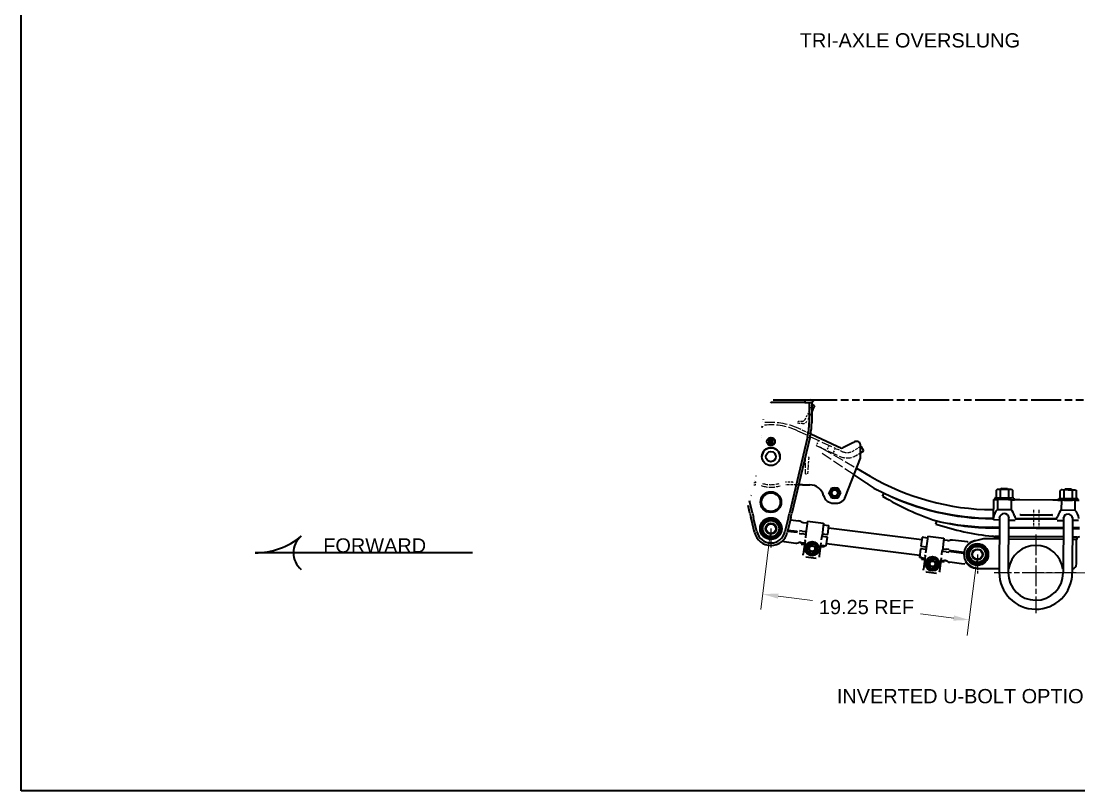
# Model space of a CAD drawing. Header units: inches. Extents: x 8 to 267, y 4 to 172.
# Drawn here: x 7.6 to 104.9, y 4.1 to 75 of the extents above; entities that cross this region are included whole.
import ezdxf

# ---------------------------------------------------------------- set-up
doc = ezdxf.new("R2010")
doc.units = ezdxf.units.IN
doc.header["$LTSCALE"] = 8
doc.header["$MEASUREMENT"] = 0
for name, pattern in [('CHAIN', [0.7087, 0.4724, -0.0591, 0.1181, -0.0591]), ('DASHED', [0.2067, 0.1654, -0.0413]), ('DOUBLE_DASH_CHAIN', [1.2403, 0.6614, -0.0827, 0.1654, -0.0827, 0.1654, -0.0827])]:
    doc.linetypes.add(name, pattern=pattern)
for name, color, linetype, lineweight in [('Center Mark(Hutchens)', 7, 'Continuous', 25), ('Dimensions(Hutchens)', 7, 'Continuous', 25), ('Hidden Edges(Hutchens)', 7, 'DASHED', 25), ('Phantom Lines(Hutchens)', 7, 'DOUBLE_DASH_CHAIN', 70), ('Sketch Geometry(Hutchens)', 7, 'Continuous', 35), ('Symbols(Hutchens)', 7, 'Continuous', 25), ('Visible Edges(Hutchens)', 7, 'Continuous', 35)]:
    doc.layers.add(name, color=color, linetype=linetype, lineweight=lineweight)
doc.styles.add('Hutchens .164', font='ARIAL.TTF')
doc.styles.add('Hutchens .180', font='ARIAL.TTF')
doc.dimstyles.new('HUTCHENS STD DIM X.XX', dxfattribs={"dimscale": 8, "dimtxt": 0.164, "dimasz": 0.18, "dimexe": 0.18, "dimexo": 0.0625, "dimgap": 0.09, "dimtad": 0, "dimtih": 1, "dimtoh": 1, "dimrnd": 1e-08, "dimzin": 4, "dimdsep": 46, "dimtxsty": 'Hutchens .164', "dimcen": 0.09, "dimclrd": 211, "dimclre": 211, "dimclrt": 7, "dimadec": 0, "dimazin": 1, "dimtfac": 0.762195, "dimtofl": 0, "dimtmove": 0, "dimatfit": 3, "dimfxl": 0, "dimtolj": 1, "dimtzin": 0, "dimlwd": 9, "dimlwe": 9, "dimarcsym": 0})

# ---------------------------------------------------------------- blocks, each defined once
blk = doc.blocks.new('Borders D-SIZE')
at = {"layer": 'Sketch Geometry(Hutchens)'}
for p, q in [((0.954, 0.512), (0.954, 21.48)), ((32.954, 0.512), (0.954, 0.512))]:
    blk.add_line(p, q, dxfattribs=at)
at = {"layer": 'Symbols(Hutchens)', "color": 7}
for tag, p, height, style in [('PART_NO_001', (33.004, 3.307), 0.164, 'Hutchens .164'), ('REV_001', (32.995, 1.653), 0.18, 'Hutchens .180'), ('Sheet_number_001', (33.052, 1.17), 0.164, 'Hutchens .164'), ('SHTS_(TOTAL)_001', (33.053, 0.709), 0.164, 'Hutchens .164')]:
    blk.add_attdef(tag, p, '', height=height, rotation=270, dxfattribs=dict(at, style=style))
blk = doc.blocks.new('*D40')
at = {"layer": 'Defpoints', "color": 0, "linetype": 'Continuous'}
for p in [(76.61, 28.238), (95.612, 25.859), (94.857, 19.827)]:
    blk.add_point(p, dxfattribs=at)
at = {"layer": 'Dimensions(Hutchens)', "color": 211, "linetype": 'Continuous', "lineweight": 9}
for p, q in [((76.548, 27.742), (75.676, 20.776)), ((95.55, 25.363), (94.678, 18.398)), ((77.284, 22.026), (80.447, 21.63)), ((93.428, 20.005), (90.364, 20.389))]:
    blk.add_line(p, q, dxfattribs=at)
at = {"layer": 'Dimensions(Hutchens)', "color": 211, "linetype": 'Continuous'}
for points in [[(77.314, 22.264), (77.254, 21.788), (75.855, 22.205)], [(93.458, 20.244), (93.398, 19.767), (94.857, 19.827)]]:
    blk.add_solid(points, dxfattribs=at)
at = {"layer": 'Dimensions(Hutchens)', "color": 7, "linetype": 'Continuous', "lineweight": 9, "insert": (85.406, 21.009), "char_height": 1.312, "attachment_point": 5, "style": 'Hutchens .164'}
blk.add_mtext('\\A1;19.25{ REF}', dxfattribs=at)
blk = doc.blocks.new('FORWARD')
at = {"layer": 'Sketch Geometry(Hutchens)'}
blk.add_line((1.25, 0), (-1.25, 0), dxfattribs=at)
for centre, radius, start, end in [((-1.25, 0.833), 0.833, 270, 309.5226), ((-0.562, 0), 0.247, 129.5226, 180), ((-0.562, 0), 0.247, 180, 230.4774)]:
    blk.add_arc(centre, radius, start, end, dxfattribs=at)
at = {"layer": 'Symbols(Hutchens)', "color": 7, "insert": (0.125, 0), "char_height": 0.164, "width": 1.18387, "attachment_point": 8, "style": 'Hutchens .164'}
blk.add_mtext('FORWARD', dxfattribs=at)
blk = doc.blocks.new('*D58')
at = {"layer": 'Defpoints', "color": 0, "linetype": 'Continuous'}
for p in [(131.441, 40.095), (133.972, 40.095), (100.975, 24.174)]:
    blk.add_point(p, dxfattribs=at)
at = {"layer": 'Dimensions(Hutchens)', "color": 211, "linetype": 'Continuous', "lineweight": 9}
for p, q in [((131.941, 40.095), (135.412, 40.095)), ((133.972, 38.655), (133.972, 34.638)), ((133.972, 25.614), (133.972, 29.631)), ((101.475, 24.174), (135.412, 24.174))]:
    blk.add_line(p, q, dxfattribs=at)
at = {"layer": 'Dimensions(Hutchens)', "color": 211, "linetype": 'Continuous'}
for points in [[(133.732, 38.655), (134.212, 38.655), (133.972, 40.095)], [(133.732, 25.614), (134.212, 25.614), (133.972, 24.174)]]:
    blk.add_solid(points, dxfattribs=at)
at = {"layer": 'Dimensions(Hutchens)', "color": 7, "linetype": 'Continuous', "lineweight": 9, "insert": (133.972, 32.134), "char_height": 1.312, "attachment_point": 5, "style": 'Hutchens .164'}
blk.add_mtext('\\A1; MOUNTING\\PHEIGHT', dxfattribs=at)

msp = doc.modelspace()

# ---------------------------------------------------------------- linework, layer by layer
at = {"layer": 'Center Mark(Hutchens)', "linetype": 'CHAIN', "ltscale": 0.121531}
for p, q in [((76.6101, 28.2377), (76.6101, 26.4861)), ((95.6119, 25.8595), (95.6119, 24.1079))]:
    msp.add_line(p, q, dxfattribs=at)
at = {"layer": 'Center Mark(Hutchens)', "linetype": 'CHAIN', "ltscale": 0.503169}
msp.add_line((100.9751, 27.6982), (100.9751, 20.4507), dxfattribs=at)
at = {"layer": 'Center Mark(Hutchens)', "linetype": 'CHAIN', "ltscale": 0.525804}
msp.add_line((104.7086, 24.1743), (97.1351, 24.1743), dxfattribs=at)
at = {"layer": 'Hidden Edges(Hutchens)', "ltscale": 0.101038}
msp.add_line((79.999, 38.7813), (80.1817, 39.1558), dxfattribs=at)
at = {"layer": 'Hidden Edges(Hutchens)', "ltscale": 0.052941}
msp.add_line((80.1817, 39.1558), (80.2636, 39.3238), dxfattribs=at)
at = {"layer": 'Hidden Edges(Hutchens)', "ltscale": 0.083861}
msp.add_line((80.3601, 38.9924), (80.2076, 38.6796), dxfattribs=at)
at = {"layer": 'Hidden Edges(Hutchens)', "ltscale": 0.074011}
msp.add_line((80.2636, 39.3238), (80.3601, 39.5216), dxfattribs=at)
at = {"layer": 'Hidden Edges(Hutchens)', "ltscale": 0.099783}
for p, q in [((79.1101, 38.1392), (79.5296, 38.1392)), ((79.5296, 37.9072), (79.1101, 37.9072))]:
    msp.add_line(p, q, dxfattribs=at)
at = {"layer": 'Hidden Edges(Hutchens)', "ltscale": 0.055136}
msp.add_line((79.1101, 37.9072), (79.1101, 38.1392), dxfattribs=at)
at = {"layer": 'Hidden Edges(Hutchens)', "ltscale": 0.132806}
for p, q in [((79.7543, 38.2796), (79.999, 38.7813)), ((80.2076, 38.6796), (79.9628, 38.1779))]:
    msp.add_line(p, q, dxfattribs=at)
at = {"layer": 'Hidden Edges(Hutchens)', "ltscale": 0.742213}
msp.add_line((79.0703, 37.2425), (82.4053, 35.6903), dxfattribs=at)
at = {"layer": 'Hidden Edges(Hutchens)', "ltscale": 0.288743}
msp.add_line((80.2681, 36.9409), (79.1682, 37.4528), dxfattribs=at)
at = {"layer": 'Hidden Edges(Hutchens)', "ltscale": 0.059422}
msp.add_line((80.8876, 36.1209), (80.7821, 35.8943), dxfattribs=at)
at = {"layer": 'Hidden Edges(Hutchens)', "ltscale": 0.093397}
msp.add_line((80.993, 36.3476), (80.8876, 36.1209), dxfattribs=at)
at = {"layer": 'Hidden Edges(Hutchens)', "ltscale": 0.71813}
msp.add_line((80.7821, 35.8943), (82.9353, 34.8921), dxfattribs=at)
at = {"layer": 'Hidden Edges(Hutchens)', "ltscale": 0.763673}
msp.add_line((84.257, 33.1784), (81.1124, 35.291), dxfattribs=at)
at = {"layer": 'Hidden Edges(Hutchens)', "ltscale": 0.744298}
msp.add_line((81.3025, 35.6474), (84.4936, 33.7899), dxfattribs=at)
at = {"layer": 'Hidden Edges(Hutchens)', "ltscale": 0.118944}
for p, q in [((81.9563, 35.8993), (81.7454, 35.4459)), ((82.523, 35.6355), (82.312, 35.1822))]:
    msp.add_line(p, q, dxfattribs=at)
at = {"layer": 'Hidden Edges(Hutchens)', "ltscale": 0.093761}
msp.add_line((82.4053, 35.6903), (82.7367, 35.536), dxfattribs=at)
at = {"layer": 'Hidden Edges(Hutchens)', "ltscale": 0.107448}
msp.add_line((83.1463, 35.3454), (82.7367, 35.536), dxfattribs=at)
at = {"layer": 'Hidden Edges(Hutchens)', "ltscale": 0.183029}
msp.add_line((84.8601, 35.7981), (84.2011, 35.4015), dxfattribs=at)
at = {"layer": 'Hidden Edges(Hutchens)', "ltscale": 0.111382}
msp.add_line((84.4589, 34.9731), (84.8601, 35.2146), dxfattribs=at)
at = {"layer": 'Hidden Edges(Hutchens)', "ltscale": 0.321944}
msp.add_line((79.7889, 33.2903), (79.7944, 34.0738), dxfattribs=at)
at = {"layer": 'Hidden Edges(Hutchens)', "ltscale": 0.174616}
msp.add_line((79.7944, 34.0738), (79.7994, 34.7903), dxfattribs=at)
at = {"layer": 'Hidden Edges(Hutchens)', "ltscale": 0.322228}
msp.add_line((80.035, 34.0721), (79.9789, 33.2889), dxfattribs=at)
at = {"layer": 'Hidden Edges(Hutchens)', "ltscale": 0.174961}
msp.add_line((80.0864, 34.7882), (80.035, 34.0721), dxfattribs=at)
at = {"layer": 'Hidden Edges(Hutchens)'}
msp.add_line((80.0864, 34.7882), (80.0864, 34.7882), dxfattribs=at)
at = {"layer": 'Hidden Edges(Hutchens)', "ltscale": 0.045137}
msp.add_line((79.7889, 33.2903), (79.9789, 33.2889), dxfattribs=at)
at = {"layer": 'Hidden Edges(Hutchens)', "ltscale": 0.033943}
msp.add_line((75.0472, 32.2689), (75.1757, 32.2689), dxfattribs=at)
at = {"layer": 'Hidden Edges(Hutchens)', "ltscale": 0.017086}
msp.add_line((75.1035, 32.5009), (75.1757, 32.5009), dxfattribs=at)
at = {"layer": 'Hidden Edges(Hutchens)', "ltscale": 0.136689}
msp.add_line((78.6191, 32.5009), (78.0445, 32.5009), dxfattribs=at)
at = {"layer": 'Hidden Edges(Hutchens)', "ltscale": 0.150794}
msp.add_line((78.6191, 32.2689), (78.0445, 32.2689), dxfattribs=at)
at = {"layer": 'Hidden Edges(Hutchens)', "ltscale": 0.136843}
msp.add_line((79.1658, 32.2689), (78.6191, 32.2689), dxfattribs=at)
at = {"layer": 'Hidden Edges(Hutchens)', "ltscale": 0.18751}
for p, q in [((100.7659, 29.9563), (100.7603, 29.1683)), ((101.2659, 29.9528), (101.2603, 29.1648))]:
    msp.add_line(p, q, dxfattribs=at)
at = {"layer": 'Hidden Edges(Hutchens)', "ltscale": 0.187515}
for p, q in [((100.76, 29.1183), (100.7544, 28.3303)), ((101.26, 29.1148), (101.2544, 28.3268))]:
    msp.add_line(p, q, dxfattribs=at)
at = {"layer": 'Hidden Edges(Hutchens)', "ltscale": 0.129663}
for p, q in [((79.9778, 26.7108), (79.9106, 26.1737)), ((80.4765, 26.9211), (79.9778, 26.7108)), ((80.8408, 26.0573), (80.908, 26.5943)), ((80.3421, 25.8469), (80.8408, 26.0573)), ((91.5402, 25.5364), (91.0415, 25.3261)), ((91.9717, 25.2096), (91.5402, 25.5364)), ((90.9743, 24.789), (91.4058, 24.4623)), ((91.4058, 24.4623), (91.9045, 24.6726))]:
    msp.add_line(p, q, dxfattribs=at)
at = {"layer": 'Hidden Edges(Hutchens)', "ltscale": 0.012306}
for p, q in [((79.9778, 26.7108), (79.9544, 26.7285)), ((80.4765, 26.9211), (80.4802, 26.9502)), ((80.908, 26.5943), (80.9351, 26.6057)), ((79.8836, 26.1623), (79.9106, 26.1737)), ((80.3385, 25.8178), (80.3421, 25.8469)), ((80.8408, 26.0573), (80.8642, 26.0395)), ((91.0181, 25.3438), (91.0415, 25.3261)), ((91.5402, 25.5364), (91.5439, 25.5655)), ((90.9472, 24.7776), (90.9743, 24.789)), ((91.4058, 24.4623), (91.4021, 24.4331)), ((91.9045, 24.6726), (91.9279, 24.6549)), ((91.9717, 25.2097), (91.9988, 25.2211))]:
    msp.add_line(p, q, dxfattribs=at)
at = {"layer": 'Hidden Edges(Hutchens)', "ltscale": 0.129651}
for p, q in [((80.908, 26.5944), (80.4765, 26.9211)), ((79.9106, 26.1737), (80.3421, 25.8469)), ((91.0415, 25.326), (90.9743, 24.789)), ((91.9045, 24.6726), (91.9717, 25.2097))]:
    msp.add_line(p, q, dxfattribs=at)
at = {"layer": 'Hidden Edges(Hutchens)', "ltscale": 0.075964, "flags": 128}
msp.add_lwpolyline([(82.7367, 35.536), (82.7479, 35.5419)], dxfattribs=at)
at = {"layer": 'Hidden Edges(Hutchens)', "ltscale": 0.030533, "flags": 128}
msp.add_lwpolyline([(83.0046, 35.6673), (82.9952, 35.6709)], dxfattribs=at)
msp.add_lwpolyline([(83.0046, 35.6673), (82.9952, 35.6709)], dxfattribs=at)
at = {"layer": 'Hidden Edges(Hutchens)', "ltscale": 0.401905, "flags": 128}
msp.add_lwpolyline([(79.7994, 34.7903), (79.8023, 34.8588)], dxfattribs=at)
at = {"layer": 'Hidden Edges(Hutchens)', "ltscale": 0.31875, "flags": 128}
msp.add_lwpolyline([(80.0864, 34.7882), (80.1025, 34.8393)], dxfattribs=at)
at = {"layer": 'Hidden Edges(Hutchens)', "ltscale": 0.150851, "flags": 128}
for points in [[(75.2376, 32.5001), (75.2611, 32.4993)], [(77.9826, 32.5001), (77.9591, 32.4993)]]:
    msp.add_lwpolyline(points, dxfattribs=at)
at = {"layer": 'Hidden Edges(Hutchens)', "ltscale": 0.13616, "flags": 128}
for points in [[(75.7718, 32.178), (75.7493, 32.1849)], [(77.4484, 32.178), (77.4709, 32.1849)]]:
    msp.add_lwpolyline(points, dxfattribs=at)
at = {"layer": 'Hidden Edges(Hutchens)', "ltscale": 0.222573, "flags": 128}
msp.add_lwpolyline([(78.6191, 32.5009), (78.6511, 32.4909)], dxfattribs=at)
at = {"layer": 'Hidden Edges(Hutchens)', "ltscale": 0.778939}
for centre in [(80.4093, 26.384), (91.473, 24.9993)]:
    msp.add_circle(centre, 0.615, dxfattribs=at)
at = {"layer": 'Hidden Edges(Hutchens)', "ltscale": 0.55774}
for centre in [(80.4093, 26.384), (91.473, 24.9993)]:
    msp.add_circle(centre, 0.2936, dxfattribs=at)
at = {"layer": 'Hidden Edges(Hutchens)', "ltscale": 0.689591}
msp.add_arc((76.6101, 31.9564), 6.0625, 65.042073, 97.372698, dxfattribs=at)
at = {"layer": 'Hidden Edges(Hutchens)', "ltscale": 0.066386}
msp.add_arc((79.5296, 38.3892), 0.25, 270, 334, dxfattribs=at)
at = {"layer": 'Hidden Edges(Hutchens)', "ltscale": 0.128086}
msp.add_arc((79.5296, 38.3892), 0.482, 270, 334, dxfattribs=at)
at = {"layer": 'Hidden Edges(Hutchens)', "ltscale": 0.675936}
msp.add_arc((76.6101, 31.9564), 5.8305, 65.042073, 97.993509, dxfattribs=at)
at = {"layer": 'Hidden Edges(Hutchens)', "ltscale": 0.105451}
msp.add_arc((80.7994, 34.7832), 1, 59.795172, 85.196011, dxfattribs=at)
at = {"layer": 'Hidden Edges(Hutchens)', "ltscale": 0.029722}
msp.add_arc((83.621, 36.3654), 1.125, 245.042073, 251.421443, dxfattribs=at)
at = {"layer": 'Hidden Edges(Hutchens)', "ltscale": 0.231868}
msp.add_arc((83.621, 36.3654), 1.125, 251.421443, 301.042073, dxfattribs=at)
at = {"layer": 'Hidden Edges(Hutchens)', "ltscale": 0.378042}
msp.add_arc((83.621, 36.3654), 1.625, 245.042073, 301.042073, dxfattribs=at)
at = {"layer": 'Hidden Edges(Hutchens)', "ltscale": 0.014642}
for centre, start, end in [((75.1757, 30.2689), 88.410524, 90), ((78.0445, 30.2689), 90, 91.589476)]:
    msp.add_arc(centre, 2.232, start, end, dxfattribs=at)
at = {"layer": 'Hidden Edges(Hutchens)', "ltscale": 0.01311}
for centre, start, end in [((75.1757, 30.2689), 88.410524, 90), ((78.0445, 30.2689), 90, 91.589476)]:
    msp.add_arc(centre, 2, start, end, dxfattribs=at)
at = {"layer": 'Hidden Edges(Hutchens)', "ltscale": 0.405241}
msp.add_arc((76.6101, 34.8627), 2.8125, 252.658557, 287.341443, dxfattribs=at)
at = {"layer": 'Hidden Edges(Hutchens)', "ltscale": 0.371805}
msp.add_arc((76.6101, 34.8627), 2.5805, 252.658557, 287.341443, dxfattribs=at)
at = {"layer": 'Hidden Edges(Hutchens)', "ltscale": 0.116771}
for centre, radius, start, end in [((80.4093, 26.384), 0.4688, 172.866213, 232.866213), ((80.4093, 26.384), 0.4688, 112.866213, 172.866213), ((80.4093, 26.384), 0.4688, 52.866213, 112.866213), ((80.4093, 26.384), 0.4688, 292.866213, 352.866213), ((80.4093, 26.384), 0.4688, 352.866213, 52.866213), ((80.4093, 26.384), 0.4688, 232.866213, 292.866213), ((91.473, 24.9993), 0.4687, 112.866213, 172.866213), ((91.473, 24.9993), 0.4687, 52.866213, 112.866213), ((91.473, 24.9993), 0.4687, 352.866213, 52.866213), ((91.473, 24.9993), 0.4687, 172.866213, 232.866213), ((91.473, 24.9993), 0.4687, 232.866213, 292.866213), ((91.473, 24.9993), 0.4687, 292.866213, 352.866213)]:
    msp.add_arc(centre, radius, start, end, dxfattribs=at)
at = {"layer": 'Phantom Lines(Hutchens)', "lineweight": 35, "ltscale": 0.518808}
msp.add_line((79.9628, 40.0947), (131.441, 40.0947), dxfattribs=at)
at = {"layer": 'Visible Edges(Hutchens)'}
for p, q in [((76.8199, 40.0947), (79.3601, 40.0947)), ((79.3601, 40.0947), (79.7351, 40.0947)), ((79.7351, 40.0947), (79.7351, 39.8627)), ((79.7351, 40.0947), (80.2976, 40.0947)), ((80.3798, 39.8367), (80.5131, 40.0266)), ((79.3601, 39.8627), (76.6138, 39.8627)), ((79.7351, 39.8627), (79.3601, 39.8627)), ((79.7351, 39.8627), (80.2976, 39.8627)), ((80.1281, 39.8627), (80.1281, 37.9877)), ((80.3601, 39.8483), (80.3601, 37.9877)), ((80.3601, 39.5216), (80.4261, 39.657)), ((80.3902, 39.0541), (80.3601, 38.9924)), ((80.4721, 39.2221), (80.3902, 39.0541)), ((80.4261, 39.657), (80.5179, 39.6122)), ((80.6346, 39.5553), (80.4721, 39.2221)), ((80.5179, 39.6122), (80.6346, 39.5553)), ((75.7049, 36.6636), (75.7036, 36.6455)), ((76.3914, 36.4408), (76.3914, 36.4095)), ((76.3914, 36.097), (76.3914, 36.0658)), ((76.5632, 36.472), (76.4226, 36.472)), ((76.4226, 36.3783), (76.4274, 36.3783)), ((76.4274, 36.1283), (76.4226, 36.1283)), ((76.4226, 36.0345), (76.5632, 36.0345)), ((76.4274, 36.3783), (76.4274, 36.1283)), ((76.5524, 36.3783), (76.5632, 36.3783)), ((76.5524, 36.3719), (76.5524, 36.3783)), ((76.5524, 36.1283), (76.5524, 36.1347)), ((76.5632, 36.1283), (76.5524, 36.1283)), ((76.5945, 36.4095), (76.5945, 36.4408)), ((76.5945, 36.0658), (76.5945, 36.097)), ((76.6257, 36.4408), (76.6257, 36.4095)), ((76.6257, 36.097), (76.6257, 36.0658)), ((76.7976, 36.472), (76.657, 36.472)), ((76.657, 36.3783), (76.6679, 36.3783)), ((76.6679, 36.1283), (76.657, 36.1283)), ((76.657, 36.0345), (76.7976, 36.0345)), ((76.6679, 36.3783), (76.6679, 36.3719)), ((76.6679, 36.1347), (76.6679, 36.1283)), ((76.7929, 36.1283), (76.7929, 36.3783)), ((76.7929, 36.3783), (76.7976, 36.3783)), ((76.7976, 36.1283), (76.7929, 36.1283)), ((76.8289, 36.4095), (76.8289, 36.4408)), ((76.8289, 36.0658), (76.8289, 36.097)), ((79.9711, 36.6511), (78.3054, 29.6582)), ((80.1968, 36.5974), (78.5439, 29.6582)), ((82.6964, 35.8107), (80.2681, 36.9409)), ((84.2043, 36.1716), (83.2237, 35.6712)), ((84.3146, 36.2279), (84.2043, 36.1716)), ((82.8346, 35.7464), (82.6964, 35.8107)), ((83.0046, 35.6673), (82.8346, 35.7464)), ((84.8601, 34.7377), (84.8601, 35.8939)), ((84.9153, 35.8313), (84.8601, 35.7981)), ((84.8601, 35.2146), (85.1731, 35.4029)), ((85.1731, 35.4029), (84.9153, 35.8313)), ((75.7871, 34.8627), (75.7871, 34.8627)), ((77.4331, 34.8627), (77.4331, 34.8627)), ((83.4845, 31.1808), (84.8601, 34.7377)), ((85.3587, 32.4383), (84.257, 33.1784)), ((84.4936, 33.7899), (85.7275, 33.0717)), ((79.4851, 32.2689), (79.1658, 32.2689)), ((79.5143, 32.2689), (79.4851, 32.2689)), ((79.5143, 32.2689), (80.1815, 32.2689)), ((81.9435, 31.5189), (82.0789, 31.7534)), ((82.0789, 31.2844), (81.9435, 31.5189)), ((82.0789, 31.7534), (82.2143, 31.9879)), ((82.2143, 31.0499), (82.0789, 31.2844)), ((82.2143, 31.9879), (82.4851, 31.9879)), ((82.4851, 31.9879), (82.7559, 31.9879)), ((82.7559, 31.9879), (82.8913, 31.7534)), ((82.8913, 31.2844), (82.7559, 31.0499)), ((82.8913, 31.7534), (83.0267, 31.5189)), ((83.0267, 31.5189), (82.8913, 31.2844)), ((86.8884, 31.2277), (87.0178, 31.4983)), ((97.3274, 31.7795), (97.3228, 31.1207)), ((97.4293, 31.8374), (97.3274, 31.7795)), ((97.5172, 31.8367), (97.4293, 31.8374)), ((98.0853, 31.8327), (97.5172, 31.8367)), ((97.7061, 31.7768), (97.7015, 31.118)), ((97.7984, 31.9157), (97.7169, 31.8353)), ((98.3734, 31.9116), (97.7984, 31.9157)), ((98.6534, 31.8287), (98.0853, 31.8327)), ((98.3734, 31.9116), (98.4537, 31.8301)), ((98.4636, 31.7715), (98.459, 31.1127)), ((98.7413, 31.8281), (98.6534, 31.8287)), ((98.7413, 31.8281), (98.8423, 31.7688)), ((98.8423, 31.7688), (98.8377, 31.11)), ((103.2101, 31.0792), (103.2148, 31.738)), ((103.3167, 31.7959), (103.2148, 31.738)), ((103.4045, 31.7952), (103.3167, 31.7959)), ((103.9726, 31.7912), (103.4045, 31.7952)), ((103.5889, 31.0765), (103.5935, 31.7353)), ((103.6857, 31.8741), (103.6043, 31.7938)), ((104.2607, 31.8701), (103.6857, 31.8741)), ((104.5407, 31.7872), (103.9726, 31.7912)), ((104.2607, 31.8701), (104.341, 31.7886)), ((104.3463, 31.0712), (104.351, 31.73)), ((104.6286, 31.7866), (104.5407, 31.7872)), ((104.6286, 31.7866), (104.7297, 31.7273)), ((104.725, 31.0685), (104.7297, 31.7273)), ((74.6763, 29.6582), (74.51, 30.3564)), ((74.9148, 29.6582), (74.6439, 30.7957)), ((82.4851, 31.0499), (82.2143, 31.0499)), ((82.3601, 30.5814), (82.6101, 30.5814)), ((82.7559, 31.0499), (82.4851, 31.0499)), ((97.085, 30.9073), (97.0723, 29.1076)), ((97.085, 30.9073), (97.4608, 30.9046)), ((97.2048, 31.0629), (97.2037, 30.9064)), ((98.9548, 31.0506), (97.2048, 31.0629)), ((97.4238, 31.0614), (97.3228, 31.1207)), ((97.4608, 30.9046), (97.4543, 29.9944)), ((97.6847, 30.903), (97.4608, 30.9046)), ((98.4728, 30.8975), (97.6847, 30.903)), ((98.7092, 30.8958), (98.4728, 30.8975)), ((98.7092, 30.8958), (98.7027, 29.9856)), ((98.7092, 30.8958), (99.0349, 30.8935)), ((98.7358, 31.0521), (98.8377, 31.11)), ((98.9548, 31.0506), (98.9537, 30.8941)), ((98.9546, 31.0191), (98.9608, 31.019)), ((98.9604, 30.9565), (98.9608, 31.0127)), ((98.9608, 31.0127), (98.9608, 31.019)), ((99.5098, 30.8902), (99.0349, 30.8935)), ((102.535, 30.8688), (99.5098, 30.8902)), ((103.0099, 30.8655), (102.535, 30.8688)), ((103.0099, 30.8655), (103.3356, 30.8632)), ((103.0848, 30.865), (103.0848, 30.865)), ((103.0853, 30.9275), (103.0857, 30.9836)), ((103.0857, 30.99), (103.0857, 30.9836)), ((103.0857, 30.99), (103.092, 30.9899)), ((103.0911, 30.8649), (103.0922, 31.0214)), ((103.0922, 31.0214), (104.8421, 31.0091)), ((103.3112, 31.0199), (103.2101, 31.0792)), ((103.3356, 30.8632), (103.3292, 29.953)), ((103.572, 30.8615), (103.3356, 30.8632)), ((103.572, 30.8615), (104.3601, 30.856)), ((104.584, 30.8544), (104.3601, 30.856)), ((104.584, 30.8544), (104.5776, 29.9442)), ((104.584, 30.8544), (104.9598, 30.8517)), ((104.6232, 31.0106), (104.725, 31.0685)), ((104.841, 30.8526), (104.8421, 31.0091)), ((74.6763, 29.6582), (74.7668, 29.2784)), ((74.8137, 29.0814), (74.7668, 29.2784)), ((74.9148, 29.6582), (75.0053, 29.2784)), ((75.0522, 29.0814), (75.0053, 29.2784)), ((78.2149, 29.2784), (78.168, 29.0814)), ((78.2149, 29.2784), (78.3054, 29.6582)), ((78.4534, 29.2784), (78.4065, 29.0814)), ((78.4534, 29.2784), (78.5439, 29.6582)), ((97.0729, 29.1943), (97.0104, 29.1948)), ((97.016, 29.9827), (97.0785, 29.9823)), ((97.4543, 29.9944), (98.7027, 29.9856)), ((97.655, 29.3155), (97.6189, 24.198)), ((98.4802, 29.3372), (98.4439, 24.1922)), ((99.5752, 29.5147), (102.4502, 29.4944)), ((103.3292, 29.953), (104.5776, 29.9442)), ((103.5426, 29.3015), (103.5063, 24.1565)), ((104.3674, 29.2681), (104.3313, 24.1507)), ((75.1003, 27.878), (74.8137, 29.0814)), ((75.326, 27.9318), (75.0522, 29.0814)), ((75.7441, 28.2377), (76.1771, 28.9877)), ((76.1771, 27.4877), (75.7441, 28.2377)), ((76.1771, 28.9877), (77.0431, 28.9877)), ((77.0431, 28.9877), (77.4761, 28.2377)), ((77.4761, 28.2377), (77.0431, 27.4877)), ((78.168, 29.0814), (77.8942, 27.9318)), ((78.4065, 29.0814), (78.1199, 27.878)), ((78.4001, 29.0547), (79.157, 28.96)), ((79.3785, 28.8762), (79.3609, 28.8872)), ((79.5824, 28.8034), (79.9505, 28.7574)), ((79.972, 28.929), (79.8299, 27.7938)), ((79.972, 28.929), (81.4604, 28.7427)), ((81.4604, 28.7427), (81.3183, 27.6075)), ((81.4389, 28.5711), (81.935, 28.509)), ((81.835, 27.7097), (81.935, 28.509)), ((81.9089, 28.3001), (90.4919, 27.2259)), ((91.7959, 28.6497), (91.8613, 28.9425)), ((97.0041, 28.3068), (97.6479, 28.3023)), ((97.6482, 28.3522), (97.0045, 28.3568)), ((97.0101, 29.1448), (97.0726, 29.1443)), ((97.653, 29.0282), (97.1072, 29.0321)), ((97.2541, 28.305), (97.2545, 28.355)), ((97.6479, 28.3023), (97.2541, 28.305)), ((97.6482, 28.3523), (97.2545, 28.355)), ((98.4729, 28.2964), (103.5352, 28.2607)), ((103.5352, 28.2607), (98.4729, 28.2964)), ((103.5356, 28.3107), (98.4732, 28.3464)), ((103.5356, 28.3107), (98.4732, 28.3464)), ((98.478, 29.0224), (99.0717, 29.0182)), ((99.0852, 29.1301), (102.9347, 29.103)), ((102.9347, 29.103), (99.0852, 29.1301)), ((102.9208, 29.1531), (99.0998, 29.18)), ((102.9208, 29.1531), (99.0998, 29.18)), ((102.9466, 28.9909), (103.5404, 28.9867)), ((104.3602, 28.2549), (105.004, 28.2504)), ((104.754, 28.2521), (104.3602, 28.2549)), ((105.0043, 28.3004), (104.3606, 28.3049)), ((104.7543, 28.3021), (104.3606, 28.3049)), ((104.9111, 28.977), (104.3653, 28.9809)), ((104.754, 28.2521), (104.7543, 28.3021)), ((77.0431, 27.4877), (76.1771, 27.4877)), ((79.021, 27.8729), (78.1448, 27.9826)), ((78.1739, 28.1049), (79.0365, 27.997)), ((78.8423, 27.8953), (78.8578, 28.0193)), ((78.9818, 28.0038), (78.9663, 27.8798)), ((79.2144, 27.7858), (79.2229, 27.7847)), ((79.2416, 27.7824), (79.2229, 27.7847)), ((79.2416, 27.7824), (79.4513, 27.7561)), ((79.254, 28.0327), (79.2454, 28.0338)), ((79.254, 28.0327), (79.2726, 28.0304)), ((79.4823, 28.0042), (79.2726, 28.0304)), ((79.8194, 27.71), (79.4513, 27.7561)), ((79.4823, 28.0042), (79.8505, 27.9581)), ((79.829, 27.7863), (79.7808, 27.4012)), ((79.8299, 27.7938), (79.829, 27.7863)), ((81.2692, 27.2149), (81.3174, 27.6)), ((81.8039, 27.4617), (81.3078, 27.5238)), ((81.3183, 27.6075), (81.3174, 27.6)), ((81.3389, 27.7718), (81.835, 27.7097)), ((81.7039, 26.6624), (81.8039, 27.4617)), ((90.5181, 27.4348), (90.418, 26.6355)), ((91.0142, 27.3727), (90.5181, 27.4348)), ((91.0357, 27.5443), (90.8936, 26.4091)), ((91.0357, 27.5443), (92.5241, 27.3581)), ((92.5241, 27.3581), (92.382, 26.2228)), ((96.1572, 27.2932), (95.2969, 27.0692)), ((96.7133, 27.2893), (96.1572, 27.2932)), ((97.0205, 27.2871), (96.7133, 27.2893)), ((97.1236, 27.5184), (96.9976, 27.5307)), ((97.6407, 27.2827), (97.0205, 27.2871)), ((97.1236, 27.5184), (97.6423, 27.5147)), ((97.2157, 27.2857), (97.2173, 27.5177)), ((97.6423, 27.5147), (97.2173, 27.5177)), ((103.528, 27.2412), (98.4657, 27.2769)), ((103.528, 27.2412), (98.4657, 27.2769)), ((98.4673, 27.5089), (103.5297, 27.4732)), ((103.5297, 27.4732), (98.4673, 27.5089)), ((104.3547, 27.4674), (104.8734, 27.4637)), ((104.7797, 27.4644), (104.3547, 27.4674)), ((104.778, 27.2324), (104.7797, 27.4644)), ((104.9984, 27.474), (104.8734, 27.4637)), ((77.6311, 27.0688), (77.8154, 27.0458)), ((77.8154, 27.0458), (78.9004, 26.91)), ((79.1357, 26.9366), (79.116, 26.9302)), ((79.3513, 26.9568), (79.4096, 26.9495)), ((79.4096, 26.9495), (79.3928, 26.8156)), ((79.3928, 26.8156), (79.6719, 26.7807)), ((79.4096, 26.9495), (79.6886, 26.9146)), ((79.7468, 27.1298), (79.5909, 25.8839)), ((79.6886, 26.9146), (79.6719, 26.7807)), ((79.6719, 26.7807), (79.7026, 26.7768)), ((79.7194, 26.9108), (79.6886, 26.9146)), ((79.9103, 26.1736), (79.9413, 26.4208)), ((79.9413, 26.4208), (79.9466, 26.4637)), ((79.9466, 26.4637), (79.9776, 26.7109)), ((79.9776, 26.7109), (80.2071, 26.8077)), ((80.2071, 26.8077), (80.247, 26.8246)), ((80.247, 26.8246), (80.4766, 26.9214)), ((80.4766, 26.9214), (80.6752, 26.771)), ((80.6752, 26.771), (80.7097, 26.7448)), ((80.7097, 26.7448), (80.9083, 26.5944)), ((80.872, 26.3043), (80.8411, 26.0571)), ((80.8774, 26.3473), (80.872, 26.3043)), ((80.9083, 26.5944), (80.8774, 26.3473)), ((81.0793, 25.6976), (81.2352, 26.9435)), ((81.191, 26.5905), (81.1913, 26.5905)), ((81.1913, 26.5905), (81.2223, 26.5866)), ((81.2078, 26.7245), (81.208, 26.7245)), ((81.239, 26.7206), (81.208, 26.7245)), ((81.239, 26.7206), (81.2223, 26.5866)), ((81.2223, 26.5866), (81.5013, 26.5517)), ((81.239, 26.7206), (81.5181, 26.6856)), ((81.5181, 26.6856), (81.5013, 26.5517)), ((81.5181, 26.6856), (81.7039, 26.6624)), ((81.73, 26.8713), (90.3131, 25.797)), ((90.387, 26.3874), (90.2869, 25.5882)), ((90.8831, 26.3254), (90.387, 26.3874)), ((90.418, 26.6355), (90.9142, 26.5734)), ((90.8927, 26.4016), (90.8444, 26.0165)), ((90.8936, 26.4091), (90.8927, 26.4016)), ((92.4025, 26.3871), (92.7707, 26.3411)), ((92.8707, 27.1403), (92.5026, 27.1864)), ((92.9804, 26.3148), (92.7707, 26.3411)), ((92.9804, 26.3148), (92.999, 26.3125)), ((93.0076, 26.3114), (92.999, 26.3125)), ((93.0863, 27.1606), (93.106, 27.1669)), ((93.1009, 26.0695), (93.1266, 26.2748)), ((94.4065, 27.0514), (93.3215, 27.1872)), ((94.7018, 27.0144), (94.4065, 27.0514)), ((94.5327, 26.5479), (94.5429, 26.5074)), ((94.7484, 26.7634), (94.7125, 26.7703)), ((94.7458, 25.8595), (95.1788, 26.6095)), ((95.1788, 26.6095), (96.0449, 26.6095)), ((96.0449, 26.6095), (96.4779, 25.8595)), ((104.778, 27.2324), (104.353, 27.2354)), ((104.7311, 27.2327), (104.353, 27.2354)), ((104.7153, 24.9828), (104.7311, 27.2327)), ((79.5802, 25.7984), (79.5909, 25.8839)), ((79.828, 25.6304), (80.787, 25.5103)), ((80.1089, 26.0232), (79.9103, 26.1736)), ((80.1435, 25.997), (80.1089, 26.0232)), ((80.3421, 25.8466), (80.1435, 25.997)), ((80.5716, 25.9434), (80.3421, 25.8466)), ((80.6115, 25.9603), (80.5716, 25.9434)), ((80.8411, 26.0571), (80.6115, 25.9603)), ((81.0686, 25.6121), (81.0793, 25.6976)), ((90.473, 25.5649), (90.2869, 25.5882)), ((90.473, 25.5649), (90.4562, 25.4309)), ((90.4562, 25.4309), (90.7353, 25.396)), ((90.473, 25.5649), (90.7521, 25.53)), ((90.8105, 25.7451), (90.6546, 24.4992)), ((90.7521, 25.53), (90.7353, 25.396)), ((90.7353, 25.396), (90.7663, 25.3921)), ((90.7831, 25.5261), (90.7521, 25.53)), ((91.0103, 25.0791), (91.0413, 25.3263)), ((91.0413, 25.3263), (91.2708, 25.4231)), ((91.2708, 25.4231), (91.3107, 25.4399)), ((91.3107, 25.4399), (91.5403, 25.5367)), ((91.5403, 25.5367), (91.7389, 25.3863)), ((91.7389, 25.3863), (91.7734, 25.3602)), ((91.7734, 25.3602), (91.972, 25.2098)), ((92.1429, 24.313), (92.2989, 25.5588)), ((92.3025, 25.3359), (92.2715, 25.3398)), ((92.3025, 25.3359), (92.2857, 25.202)), ((92.3025, 25.3359), (92.5815, 25.301)), ((92.3328, 25.8302), (92.381, 26.2153)), ((92.7396, 26.093), (92.3715, 26.1391)), ((92.382, 26.2228), (92.381, 26.2153)), ((92.5815, 25.301), (92.5648, 25.167)), ((92.6396, 25.2937), (92.5815, 25.301)), ((92.7396, 26.093), (92.9493, 26.0667)), ((92.968, 26.0644), (92.9494, 26.0667)), ((92.968, 26.0644), (92.9766, 26.0633)), ((94.3653, 25.9525), (93.1855, 26.1002)), ((93.201, 26.2242), (94.3808, 26.0766)), ((93.2455, 26.2186), (93.23, 26.0946)), ((94.3964, 25.4583), (94.4162, 25.495)), ((95.1788, 25.1095), (94.7458, 25.8595)), ((96.4779, 25.8595), (96.0449, 25.1095)), ((90.6438, 24.4137), (90.6546, 24.4992)), ((90.974, 24.7889), (91.0049, 25.0361)), ((91.1726, 24.6385), (90.974, 24.7889)), ((91.0049, 25.0361), (91.0103, 25.0791)), ((91.2071, 24.6124), (91.1726, 24.6385)), ((91.4057, 24.462), (91.2071, 24.6124)), ((91.6353, 24.5588), (91.4057, 24.462)), ((91.6752, 24.5756), (91.6353, 24.5588)), ((91.9047, 24.6724), (91.6752, 24.5756)), ((91.9357, 24.9196), (91.9047, 24.6724)), ((91.9411, 24.9626), (91.9357, 24.9196)), ((91.972, 25.2098), (91.9411, 24.9626)), ((92.2547, 25.2059), (92.2857, 25.202)), ((92.2857, 25.202), (92.5648, 25.167)), ((92.8435, 25.221), (92.861, 25.21)), ((94.15, 25.0014), (93.0649, 25.1372)), ((94.4453, 24.9644), (94.15, 25.0014)), ((94.5523, 25.1963), (94.5158, 25.1985)), ((96.0449, 25.1095), (95.1788, 25.1095)), ((95.2798, 24.6544), (95.6713, 24.5465)), ((96.6939, 24.5393), (95.6713, 24.5465)), ((97.0011, 24.5372), (96.6939, 24.5393)), ((97.6213, 24.5328), (97.0011, 24.5372)), ((98.4775, 24.5268), (98.4463, 24.527)), ((103.5087, 24.4913), (103.4774, 24.4915)), ((90.8917, 24.2457), (91.8507, 24.1257)), ((92.1322, 24.2274), (92.1429, 24.313))]:
    msp.add_line(p, q, dxfattribs=at)
at = {"layer": 'Visible Edges(Hutchens)', "flags": 128}
for points in [[(76.8199, 40.0947), (76.811, 40.0853)], [(80.5131, 40.0266), (80.5308, 40.0134)], [(76.6138, 39.8627), (76.5649, 39.8016)], [(80.4261, 39.657), (80.4296, 39.6647)], [(75.855, 38.108), (75.8528, 38.0954)], [(75.8858, 38.2707), (75.8842, 38.2631)], [(75.7902, 37.6542), (75.7765, 37.5291)], [(75.7186, 36.8515), (75.7181, 36.845)], [(75.2373, 33.0957), (75.2326, 33.0735)], [(75.099, 32.4821), (75.087, 32.4318)], [(75.1363, 32.6407), (75.135, 32.6353)], [(74.7851, 31.2816), (74.7762, 31.2504)], [(97.5172, 31.8367), (97.5096, 31.8367)], [(97.7061, 31.7768), (97.6975, 31.7818)], [(98.0853, 31.8327), (98.0701, 31.8327)], [(98.4636, 31.7715), (98.4462, 31.7765)], [(98.6534, 31.8287), (98.6458, 31.8287)], [(98.8423, 31.7688), (98.8337, 31.7738)], [(103.4045, 31.7952), (103.397, 31.7952)], [(103.5935, 31.7353), (103.5848, 31.7403)], [(103.9726, 31.7912), (103.9575, 31.7912)], [(104.351, 31.73), (104.3336, 31.735)], [(104.5407, 31.7872), (104.5331, 31.7872)], [(104.7297, 31.7273), (104.721, 31.7323)], [(74.6439, 30.7957), (74.6384, 30.7773)], [(97.3228, 31.1207), (97.3314, 31.1157)], [(97.5117, 31.0608), (97.5193, 31.0608)], [(97.7015, 31.118), (97.7189, 31.113)], [(98.0798, 31.0568), (98.095, 31.0568)], [(98.459, 31.1127), (98.4676, 31.1077)], [(98.6479, 31.0528), (98.6555, 31.0528)], [(98.9608, 31.0127), (98.9604, 31.0133)], [(98.9604, 30.9565), (98.9604, 30.9544)], [(103.0223, 30.8654), (103.0346, 30.8665)], [(103.0857, 30.99), (103.0859, 30.9899)], [(103.2101, 31.0792), (103.2188, 31.0742)], [(103.3991, 31.0193), (103.4067, 31.0193)], [(103.5889, 31.0765), (103.6062, 31.0714)], [(103.9672, 31.0152), (103.9824, 31.0152)], [(104.3463, 31.0712), (104.355, 31.0662)], [(104.5353, 31.0112), (104.5429, 31.0113)], [(97.6195, 29.2064), (97.6168, 29.1944)], [(98.5265, 29.2), (98.5292, 29.1872)], [(99.1183, 29.2254), (99.1271, 29.2434)], [(102.5252, 29.4882), (102.5471, 29.4842)], [(97.1072, 29.0321), (97.1027, 29.0324)], [(99.0717, 29.0182), (99.0717, 29.0185)], [(102.9151, 29.169), (102.9199, 29.1556)], [(103.5404, 28.9876), (103.5321, 28.9888)], [(104.3654, 28.9837), (104.3723, 28.9855)], [(79.021, 27.8729), (79.028, 27.8669)], [(79.2454, 28.0338), (79.2369, 28.0348)], [(79.7468, 27.1298), (79.7553, 27.1975)], [(81.2692, 27.2149), (81.2681, 27.2066)], [(94.5327, 26.5479), (94.5397, 26.5587)], [(94.7009, 26.7154), (94.7014, 26.7177)], [(94.7018, 27.0144), (94.7506, 27.0095)], [(95.1779, 27.0637), (95.1717, 27.0615)], [(79.828, 25.6304), (79.8106, 25.6328)], [(81.0686, 25.6121), (81.0667, 25.6019)], [(90.8105, 25.7451), (90.8189, 25.8128)], [(92.3328, 25.8302), (92.3318, 25.8219)], [(92.9766, 26.0633), (92.985, 26.0624)], [(93.201, 26.2242), (93.1939, 26.2303)], [(94.5158, 25.1985), (94.5106, 25.2071)], [(94.5158, 25.1985), (94.5159, 25.2008)], [(94.8172, 24.8454), (94.7736, 24.8676)], [(94.8172, 24.8454), (94.8174, 24.8453)], [(90.8917, 24.2457), (90.8743, 24.2481)], [(92.1322, 24.2274), (92.1304, 24.2172)]]:
    msp.add_lwpolyline(points, dxfattribs=at)
at = {"layer": 'Visible Edges(Hutchens)'}
for centre, radius in [((76.6101, 36.2533), 0.375), ((76.6101, 36.2533), 0.0781), ((76.6101, 34.8627), 0.823), ((76.6101, 34.8627), 0.465), ((76.6101, 30.6752), 0.9575), ((76.6101, 30.6752), 0.95), ((76.6101, 30.6752), 0.861), ((82.4851, 31.5189), 0.3126), ((82.4851, 31.5189), 0.3125), ((82.4851, 31.5189), 0.28), ((76.6101, 28.2377), 1), ((76.6101, 28.2377), 0.9041), ((76.6101, 28.2377), 0.7448), ((76.6101, 28.2377), 0.5), ((76.6101, 28.2377), 0.4501), ((80.4093, 26.384), 0.6563), ((80.4093, 26.384), 0.3125), ((80.4093, 26.384), 0.2565), ((95.6119, 25.8595), 1), ((95.6119, 25.8595), 0.9041), ((95.6119, 25.8595), 0.7448), ((95.6119, 25.8595), 0.5), ((95.6119, 25.8595), 0.4501), ((91.473, 24.9993), 0.6563), ((91.473, 24.9993), 0.3125), ((91.473, 24.9993), 0.2565)]:
    msp.add_circle(centre, radius, dxfattribs=at)
for centre, radius, start, end in [((80.2976, 39.7197), 0.375, 54.932402, 90), ((80.2976, 39.7197), 0.143, 54.932402, 90), ((74.3601, 37.9877), 5.768, 346.60184, 0), ((74.3601, 37.9877), 6, 346.60184, 0), ((76.4226, 36.4408), 0.0312, 90, 180), ((76.4226, 36.4095), 0.0313, 180, 270), ((76.4226, 36.097), 0.0313, 90, 180), ((76.4226, 36.0658), 0.0313, 180, 270), ((76.6101, 36.2533), 0.117, 126.894057, 233.105943), ((76.5211, 36.3719), 0.0312, 306.894057, 0), ((76.5211, 36.1347), 0.0312, 0, 53.105943), ((76.5632, 36.4408), 0.0312, 0, 90), ((76.5632, 36.4095), 0.0313, 270, 0), ((76.5632, 36.097), 0.0312, 0, 90), ((76.5632, 36.0658), 0.0312, 270, 0), ((76.657, 36.4408), 0.0313, 90, 180), ((76.657, 36.4095), 0.0312, 180, 270), ((76.657, 36.097), 0.0312, 90, 180), ((76.657, 36.0658), 0.0313, 180, 270), ((76.6991, 36.3719), 0.0312, 180, 233.105943), ((76.6991, 36.1347), 0.0312, 126.894057, 180), ((76.6101, 36.2533), 0.117, 306.894057, 53.105943), ((76.7976, 36.4408), 0.0312, 0, 90), ((76.7976, 36.4095), 0.0313, 270, 0), ((76.7976, 36.097), 0.0312, 0, 90), ((76.7976, 36.0658), 0.0313, 270, 0), ((84.4851, 35.8939), 0.375, 99.428496, 117.035692), ((84.4851, 35.8939), 0.375, 0, 99.428496), ((76.6101, 34.8627), 0.823, 0, 180), ((83.1101, 35.8939), 0.25, 245.042073, 297.035692), ((80.1815, 30.9564), 1.3125, 14.477512, 90), ((98.458, 51.9712), 23.5186, 236.153335, 238.264303), ((97.1764, 52.7404), 22.7582, 239.796643, 269.595993), ((82.3601, 31.5189), 0.9375, 194.477512, 270), ((82.4851, 31.5189), 0.469, 150, 210), ((82.4851, 31.5189), 0.469, 90, 150), ((82.4851, 31.5189), 0.469, 210, 270), ((82.4851, 31.5189), 0.469, 30, 90), ((82.4851, 31.5189), 0.469, 270, 330), ((82.6101, 31.5189), 0.9375, 270, 338.856341), ((82.4851, 31.5189), 0.469, 330, 30), ((97.1764, 52.7404), 23.5462, 241.903347, 244.441404), ((99.3857, 51.852), 24.1152, 238.78625, 251.775866), ((97.1764, 52.7404), 23.5462, 244.450983, 269.595993), ((97.1729, 52.2241), 23.0799, 243.906228, 269.595993), ((99.5717, 29.0147), 0.5, 155.072521, 158.750588), ((99.5717, 29.0147), 0.5, 89.596011, 98.237236), ((102.4466, 28.9944), 0.5, 80.954787, 89.596011), ((102.4466, 28.9944), 0.5, 20.441435, 24.119502), ((79.0949, 28.4638), 0.5, 57.858492, 82.866213), ((79.6445, 29.2996), 0.5, 237.858492, 262.866213), ((99.6137, 52.3405), 24.9473, 251.73752, 263.980704), ((97.1765, 52.7404), 24.3842, 257.368066, 257.409778), ((97.1621, 50.7045), 22.3983, 256.310484, 269.595929), ((97.1765, 52.7404), 24.3842, 257.409778, 269.595845), ((76.6101, 28.2377), 1.552, 193.39816, 346.60184), ((76.6101, 28.2377), 1.32, 193.39816, 346.60184), ((78.9625, 27.4061), 0.5, 262.866213, 287.873934), ((79.2892, 26.4607), 0.5, 82.866213, 107.873934), ((80.4093, 26.384), 0.4695, 175.510712, 230.221714), ((80.4093, 26.384), 0.4695, 115.510712, 170.221714), ((80.4093, 26.384), 0.4695, 55.510712, 110.221714), ((80.4093, 26.384), 0.4695, 295.510712, 350.221714), ((80.4093, 26.384), 0.4695, 355.510712, 50.221714), ((92.9328, 27.6365), 0.5, 262.866213, 287.873934), ((93.2594, 26.6911), 0.5, 82.866213, 107.873934), ((95.6119, 25.8595), 1.25, 104.596011, 254.596011), ((95.6119, 25.8595), 1.28, 92.166754, 134.639671), ((100.9751, 24.1743), 2.5223, 7.224161, 171.967862), ((80.4093, 26.384), 0.4695, 235.510712, 290.221714), ((91.473, 24.9993), 0.4695, 115.510712, 170.221714), ((91.473, 24.9993), 0.4695, 55.510712, 110.221714), ((91.473, 24.9993), 0.4695, 355.510712, 50.221714), ((91.473, 24.9993), 0.4695, 175.510712, 230.221714), ((91.473, 24.9993), 0.4695, 235.510712, 290.221714), ((91.473, 24.9993), 0.4695, 295.510712, 350.221714), ((92.5775, 24.7976), 0.5, 57.858492, 82.866213), ((93.127, 25.6333), 0.5, 237.858492, 262.866213), ((95.6119, 25.8595), 1.28, 211.092755, 267.025268), ((104.2153, 24.9863), 0.5, 283.703986, 359.596011), ((100.9751, 24.1743), 3.3562, 179.596011, 359.596011), ((100.9751, 24.1743), 2.5312, 179.596011, 359.596011)]:
    msp.add_arc(centre, radius, start, end, dxfattribs=at)
for centre, major_axis, start_param, end_param in [((98.072, 29.0624), (0.0084, 1.1874), 0.6741305, 1.4519294), ((98.072, 29.0624), (-0.0039, -0.5566), 1.8265618, 4.4566235), ((98.072, 29.0624), (-0.0084, -1.1874), 1.88862, 2.4674621), ((99.5008, 29.6089), (-0.0042, -0.5937), 5.0302127, 5.4205728), ((102.5259, 29.5876), (-0.0042, -0.5937), 0.8626125, 1.2529726), ((103.9469, 29.021), (0.0084, 1.1874), 0.6741305, 1.2529726), ((103.9469, 29.021), (-0.0039, -0.5566), 1.8265618, 4.4566235), ((103.9469, 29.021), (-0.0084, -1.1874), 1.6896632, 2.4674621)]:
    msp.add_ellipse(centre, major_axis=major_axis, ratio=0.8421417, start_param=start_param, end_param=end_param, dxfattribs=at)

# ---------------------------------------------------------------- block references
at = {"xscale": 8, "yscale": 8, "zscale": 8}
for name, p in [('Borders D-SIZE', (0, 0)), ('FORWARD', (39.154, 26.0092))]:
    msp.add_blockref(name, p, dxfattribs=at)

# ---------------------------------------------------------------- texts
at = {"layer": 'Symbols(Hutchens)', "color": 7, "char_height": 1.312, "attachment_point": 5, "style": 'Hutchens .164'}
for s, insert, width in [('{TRI-AXLE OVERSLUNG}', (89.3991, 73.1798), 22.180018), ('{INVERTED U-BOLT OPTION - ALL AXLES}', (100.3409, 12.8043), 39.230636)]:
    msp.add_mtext(s, dxfattribs=dict(at, insert=insert, width=width))

# ---------------------------------------------------------------- dimensions: what is measured, and where the dimension line sits
at = {"layer": 'Dimensions(Hutchens)', "color": 211, "linetype": 'Continuous', "lineweight": 9}
for base, p1, p2, angle, text, override, picture, middle in [((133.9725, 40.0947), (100.9751, 24.1743), (131.441, 40.0947), 270, ' MOUNTING\\PHEIGHT', {"dimdec": 2, "dimtp": 0, "dimtm": 0, "dimtdec": 2, "dimatfit": 1}, '*D58', (133.9725, 32.1345)), ((94.8568, 19.8266), (76.6101, 28.2377), (95.6119, 25.8595), 172.866213, '<>{ REF}', {"dimdec": 2, "dimlfac": 1.005222, "dimtp": 0, "dimtm": 0, "dimtdec": 2, "dimatfit": 1}, '*D40', (85.4055, 21.0094))]:
    dim = msp.add_linear_dim(base=base, p1=p1, p2=p2, angle=angle, text=text, dimstyle='HUTCHENS STD DIM X.XX', override=override, dxfattribs=at)
    dim.commit()
    dim.dimension.update_dxf_attribs({"geometry": picture, "text_midpoint": middle, "dimtype": 160})

doc.saveas('drawing.dxf')
